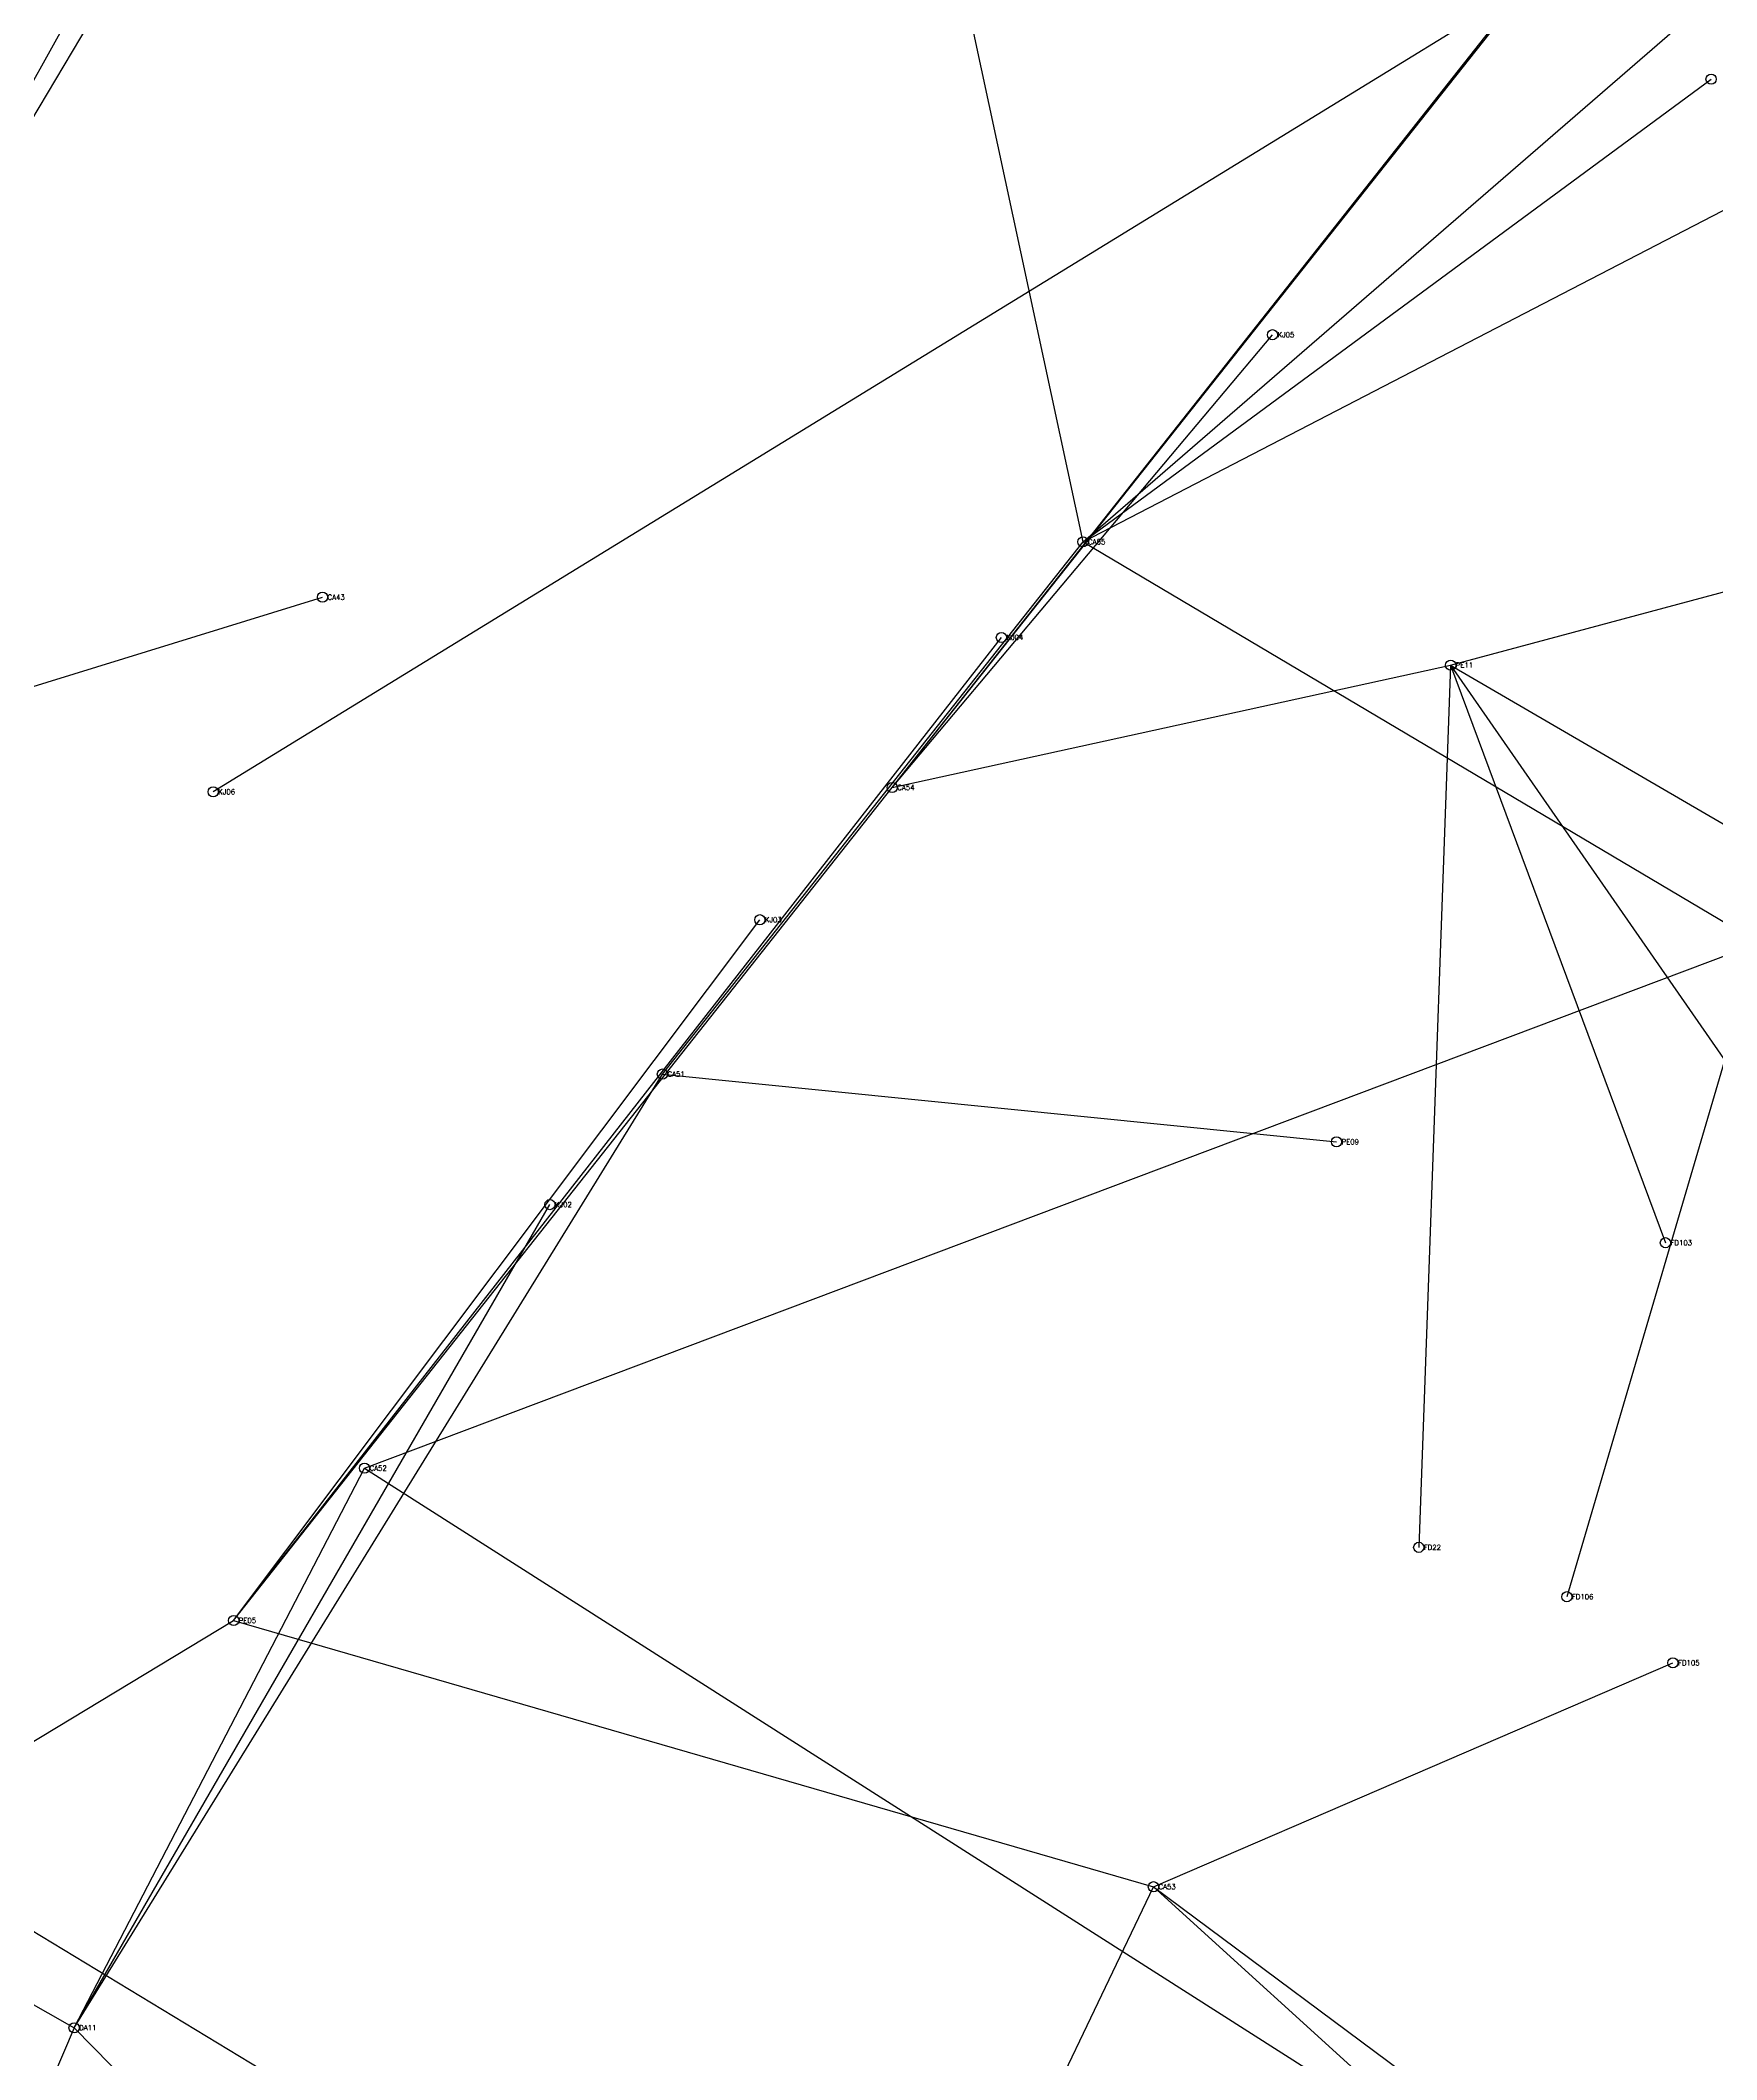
# Model space of a CAD drawing. Extents: x 166396 to 169408, y 2545087 to 2547192.
# Drawn here: x 168066.1 to 168395.5, y 2546482.5 to 2546879.4 of the extents above; entities that cross this region are included whole.
import ezdxf

# ---------------------------------------------------------------- set-up
doc = ezdxf.new("R2010")
doc.units = 0
doc.styles.get("Standard").update_dxf_attribs({"font": 'simplex'})

msp = doc.modelspace()

# ---------------------------------------------------------------- linework, layer by layer
at = {"color": 4}
for p, q in [((168032.678, 2546813.93), (168114.543, 2546960.82)), ((168271.003, 2546780.819), (168233.178, 2546957.33)), ((168233.512, 2546732.539), (168408.881, 2546954.69)), ((168233.512, 2546732.539), (168408.881, 2546954.69)), ((168271.003, 2546780.819), (168457.613, 2546942.455)), ((168271.003, 2546780.819), (168457.613, 2546942.455)), ((168358.29, 2546890.063), (168100.067, 2546731.693)), ((168233.512, 2546732.539), (168358.29, 2546890.063)), ((168233.512, 2546732.539), (168358.29, 2546890.063)), ((167982.779, 2546727.192), (168077.357, 2546885.439)), ((168271.003, 2546780.819), (168394.432, 2546871.75)), ((168271.003, 2546780.819), (168417.517, 2546856.644)), ((168233.512, 2546732.539), (168308.232, 2546821.521)), ((168233.512, 2546732.539), (168308.232, 2546821.521)), ((168343.251, 2546756.592), (168513.133, 2546802.142)), ((168188.341, 2546676.216), (168271.003, 2546780.819)), ((168188.341, 2546676.216), (168271.003, 2546780.819)), ((168271.003, 2546780.819), (168403.879, 2546702.006)), ((167982.779, 2546727.192), (168121.536, 2546769.937)), ((168104.084, 2546568.83), (168254.96, 2546762.032)), ((168104.084, 2546568.83), (168254.96, 2546762.032)), ((168233.512, 2546732.539), (168343.251, 2546756.592)), ((168233.512, 2546732.539), (168343.251, 2546756.592)), ((168343.251, 2546756.592), (168336.974, 2546583.202)), ((168343.251, 2546756.592), (168433.78, 2546703.795)), ((168343.251, 2546756.592), (168385.452, 2546643.075)), ((168343.251, 2546756.592), (168405.829, 2546666.297)), ((168104.084, 2546568.83), (168233.512, 2546732.539)), ((168104.084, 2546568.83), (168233.512, 2546732.539)), ((168104.084, 2546568.83), (168207.493, 2546706.545)), ((168104.084, 2546568.83), (168207.493, 2546706.545)), ((168129.804, 2546598.764), (168403.879, 2546702.006)), ((168403.879, 2546702.006), (168366.071, 2546573.498)), ((168072.727, 2546488.785), (168188.341, 2546676.216)), ((168072.727, 2546488.785), (168188.341, 2546676.216)), ((168188.341, 2546676.216), (168320.812, 2546662.901)), ((168188.341, 2546676.216), (168320.812, 2546662.901)), ((168072.727, 2546488.785), (168166.248, 2546650.559)), ((168072.727, 2546488.785), (168166.248, 2546650.559)), ((168072.727, 2546488.785), (168129.804, 2546598.764)), ((168072.727, 2546488.785), (168129.804, 2546598.764)), ((168129.804, 2546598.764), (168321.989, 2546476.266)), ((167924.753, 2546572.754), (168072.727, 2546488.785)), ((168033.836, 2546526.42), (168104.084, 2546568.83)), ((168033.836, 2546526.42), (168104.084, 2546568.83)), ((168104.084, 2546568.83), (168284.837, 2546516.501)), ((168104.084, 2546568.83), (168284.837, 2546516.501)), ((168284.837, 2546516.501), (168386.942, 2546560.514)), ((168033.836, 2546526.42), (168201.692, 2546424.881)), ((168169.675, 2546276.007), (168284.837, 2546516.501)), ((168284.837, 2546516.501), (168359.83, 2546460.715)), ((168284.837, 2546516.501), (168377.832, 2546431.986)), ((168072.727, 2546488.785), (167995.303, 2546307.927)), ((168072.727, 2546488.785), (168182.491, 2546377.146))]:
    msp.add_line(p, q, dxfattribs=at)
for centre in [(168394.432, 2546871.75), (168308.232, 2546821.521), (168271.003, 2546780.819), (168121.536, 2546769.937), (168254.96, 2546762.032), (168343.251, 2546756.592), (168100.067, 2546731.693), (168233.512, 2546732.539), (168207.493, 2546706.545), (168188.341, 2546676.216), (168320.812, 2546662.901), (168166.248, 2546650.559), (168385.452, 2546643.075), (168129.804, 2546598.764), (168336.974, 2546583.202), (168366.071, 2546573.498), (168104.084, 2546568.83), (168386.942, 2546560.514), (168284.837, 2546516.501), (168072.727, 2546488.785)]:
    msp.add_circle(centre, 1)

# ---------------------------------------------------------------- texts
at = {"color": 5}
for s, p in [('KJ05', (168309.232, 2546821.021)), ('CA55', (168272.003, 2546780.319)), ('CA43', (168122.536, 2546769.437)), ('KJ04', (168255.96, 2546761.532)), ('PE11', (168344.251, 2546756.092)), ('KJ06', (168101.067, 2546731.193)), ('CA54', (168234.512, 2546732.039)), ('KJ03', (168208.493, 2546706.045)), ('CA51', (168189.341, 2546675.716)), ('PE09', (168321.812, 2546662.401)), ('KJ02', (168167.248, 2546650.059)), ('FD103', (168386.452, 2546642.575)), ('CA52', (168130.804, 2546598.264)), ('FD22', (168337.974, 2546582.702)), ('FD106', (168367.071, 2546572.998)), ('PE05', (168105.084, 2546568.33)), ('FD105', (168387.942, 2546560.014)), ('CA53', (168285.837, 2546516.001)), ('DA11', (168073.727, 2546488.285))]:
    msp.add_text(s, height=1, dxfattribs=at).set_placement(p)

doc.saveas('drawing.dxf')
